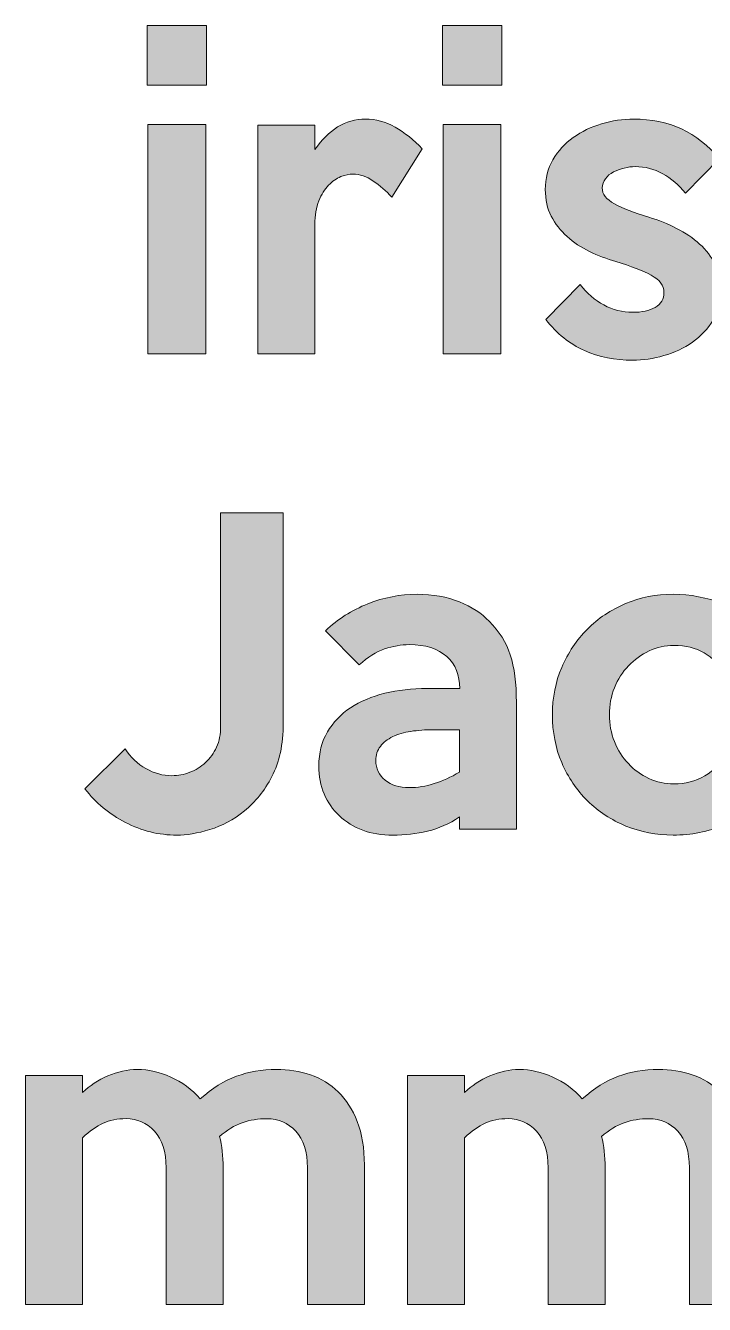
# Model space of a CAD drawing. Header units: inches. Extents: x -195 to 784, y 103 to 204.
# Drawn here: x 412.55 to 421.13, y 122.49 to 138.64 of the extents above; entities that cross this region are included whole.
import ezdxf

# ---------------------------------------------------------------- set-up
doc = ezdxf.new("R2010")
doc.units = ezdxf.units.IN
doc.header["$MEASUREMENT"] = 0
doc.layers.add('Layer 1', color=7, linetype='Continuous')

# ---------------------------------------------------------------- blocks, each defined once
blk = doc.blocks.new('block 13')
at = {"layer": 'Layer 1', "true_color": 0xffffff}
h = blk.add_hatch(color=7, dxfattribs=at)
h.dxf.hatch_style = 2
h.paths.add_polyline_path([(414.836, 137.888), (414.085, 137.888), (414.085, 138.638), (414.836, 138.638)])
h.paths.add_polyline_path([(414.826, 134.493), (414.096, 134.493), (414.096, 137.388), (414.826, 137.388)])
h = blk.add_hatch(color=7, dxfattribs=at)
h.dxf.hatch_style = 2
h.paths.add_polyline_path([(418.565, 137.888), (417.816, 137.888), (417.816, 138.638), (418.565, 138.638)])
h.paths.add_polyline_path([(418.556, 134.493), (417.826, 134.493), (417.826, 137.388), (418.556, 137.388)])
h = blk.add_hatch(color=7, dxfattribs=at)
h.dxf.hatch_style = 2
edge = h.paths.add_edge_path()
edge.add_spline(control_points=[(417.561, 137.083), (417.561, 137.083), (417.176, 136.473), (417.176, 136.473), (417.106, 136.55), (417.028, 136.618), (416.943, 136.676), (416.858, 136.734), (416.772, 136.763), (416.686, 136.763), (416.639, 136.763), (416.589, 136.753), (416.533, 136.731), (416.478, 136.709), (416.427, 136.673), (416.378, 136.623), (416.33, 136.573), (416.289, 136.507), (416.256, 136.425), (416.222, 136.344), (416.205, 136.243), (416.205, 136.123), (416.205, 136.123), (416.205, 134.493), (416.205, 134.493), (416.205, 134.493), (415.486, 134.493), (415.486, 134.493), (415.486, 134.493), (415.486, 137.383), (415.486, 137.383), (415.486, 137.383), (416.205, 137.383), (416.205, 137.383), (416.205, 137.383), (416.205, 137.073), (416.205, 137.073), (416.292, 137.196), (416.388, 137.291), (416.493, 137.358), (416.597, 137.425), (416.715, 137.458), (416.846, 137.458), (416.972, 137.458), (417.096, 137.424), (417.218, 137.356), (417.34, 137.287), (417.454, 137.196), (417.561, 137.083)], knot_values=[0, 0, 0, 0, 1, 1, 1, 2, 2, 2, 3, 3, 3, 4, 4, 4, 5, 5, 5, 6, 6, 6, 7, 7, 7, 8, 8, 8, 9, 9, 9, 10, 10, 10, 11, 11, 11, 12, 12, 12, 13, 13, 13, 14, 14, 14, 15, 15, 15, 16, 16, 16, 16], degree=3, periodic=1)
h = blk.add_hatch(color=7, dxfattribs=at)
h.dxf.hatch_style = 2
edge = h.paths.add_edge_path()
edge.add_spline(control_points=[(421.336, 135.303), (421.336, 135.16), (421.302, 135.032), (421.235, 134.921), (421.168, 134.809), (421.082, 134.716), (420.975, 134.641), (420.868, 134.565), (420.747, 134.509), (420.614, 134.471), (420.481, 134.433), (420.349, 134.414), (420.218, 134.414), (419.998, 134.414), (419.795, 134.454), (419.609, 134.536), (419.424, 134.618), (419.261, 134.749), (419.121, 134.929), (419.121, 134.929), (419.555, 135.368), (419.555, 135.368), (419.642, 135.258), (419.742, 135.172), (419.856, 135.111), (419.969, 135.049), (420.09, 135.018), (420.22, 135.018), (420.334, 135.018), (420.428, 135.039), (420.503, 135.081), (420.578, 135.123), (420.615, 135.185), (420.615, 135.269), (420.615, 135.355), (420.562, 135.428), (420.455, 135.486), (420.349, 135.544), (420.199, 135.602), (420.005, 135.659), (419.893, 135.692), (419.782, 135.734), (419.675, 135.786), (419.569, 135.837), (419.474, 135.901), (419.391, 135.976), (419.307, 136.051), (419.241, 136.136), (419.19, 136.233), (419.141, 136.329), (419.116, 136.441), (419.116, 136.568), (419.116, 136.708), (419.148, 136.834), (419.213, 136.945), (419.278, 137.057), (419.364, 137.15), (419.469, 137.225), (419.574, 137.3), (419.693, 137.358), (419.827, 137.398), (419.961, 137.438), (420.096, 137.458), (420.233, 137.458), (420.674, 137.458), (421.035, 137.291), (421.315, 136.958), (421.315, 136.958), (420.885, 136.523), (420.885, 136.523), (420.802, 136.626), (420.707, 136.708), (420.6, 136.768), (420.493, 136.828), (420.377, 136.858), (420.25, 136.858), (420.207, 136.858), (420.161, 136.852), (420.113, 136.84), (420.064, 136.829), (420.019, 136.812), (419.977, 136.79), (419.936, 136.768), (419.901, 136.74), (419.875, 136.705), (419.849, 136.67), (419.835, 136.631), (419.835, 136.588), (419.835, 136.511), (419.886, 136.444), (419.988, 136.388), (420.089, 136.331), (420.235, 136.275), (420.425, 136.218), (420.549, 136.181), (420.665, 136.135), (420.775, 136.078), (420.885, 136.021), (420.982, 135.956), (421.065, 135.88), (421.148, 135.806), (421.214, 135.721), (421.262, 135.625), (421.311, 135.531), (421.336, 135.423), (421.336, 135.303)], knot_values=[0, 0, 0, 0, 1, 1, 1, 2, 2, 2, 3, 3, 3, 4, 4, 4, 5, 5, 5, 6, 6, 6, 7, 7, 7, 8, 8, 8, 9, 9, 9, 10, 10, 10, 11, 11, 11, 12, 12, 12, 13, 13, 13, 14, 14, 14, 15, 15, 15, 16, 16, 16, 17, 17, 17, 18, 18, 18, 19, 19, 19, 20, 20, 20, 21, 21, 21, 22, 22, 22, 23, 23, 23, 24, 24, 24, 25, 25, 25, 26, 26, 26, 27, 27, 27, 28, 28, 28, 29, 29, 29, 30, 30, 30, 31, 31, 31, 32, 32, 32, 33, 33, 33, 34, 34, 34, 35, 35, 35, 35], degree=3, periodic=1)
at = {"layer": 'Layer 1', "lineweight": 0}
for points in [[(414.836, 137.888), (414.085, 137.888), (414.085, 138.638), (414.836, 138.638), (414.836, 137.888)], [(418.565, 137.888), (417.816, 137.888), (417.816, 138.638), (418.565, 138.638), (418.565, 137.888)], [(414.826, 134.493), (414.096, 134.493), (414.096, 137.388), (414.826, 137.388), (414.826, 134.493)], [(418.556, 134.493), (417.826, 134.493), (417.826, 137.388), (418.556, 137.388), (418.556, 134.493)]]:
    blk.add_lwpolyline(points, dxfattribs=at)
for points, knots in [([(417.561, 137.083), (417.561, 137.083), (417.176, 136.473), (417.176, 136.473), (417.106, 136.55), (417.028, 136.618), (416.943, 136.676), (416.858, 136.734), (416.772, 136.763), (416.686, 136.763), (416.639, 136.763), (416.589, 136.753), (416.533, 136.731), (416.478, 136.709), (416.427, 136.673), (416.378, 136.623), (416.33, 136.573), (416.289, 136.507), (416.256, 136.425), (416.222, 136.344), (416.205, 136.243), (416.205, 136.123), (416.205, 136.123), (416.205, 134.493), (416.205, 134.493), (416.205, 134.493), (415.486, 134.493), (415.486, 134.493), (415.486, 134.493), (415.486, 137.383), (415.486, 137.383), (415.486, 137.383), (416.205, 137.383), (416.205, 137.383), (416.205, 137.383), (416.205, 137.073), (416.205, 137.073), (416.292, 137.196), (416.388, 137.291), (416.493, 137.358), (416.597, 137.425), (416.715, 137.458), (416.846, 137.458), (416.972, 137.458), (417.096, 137.424), (417.218, 137.356), (417.34, 137.287), (417.454, 137.196), (417.561, 137.083)], [0, 0, 0, 0, 1, 1, 1, 2, 2, 2, 3, 3, 3, 4, 4, 4, 5, 5, 5, 6, 6, 6, 7, 7, 7, 8, 8, 8, 9, 9, 9, 10, 10, 10, 11, 11, 11, 12, 12, 12, 13, 13, 13, 14, 14, 14, 15, 15, 15, 16, 16, 16, 16]), ([(421.336, 135.303), (421.336, 135.16), (421.302, 135.032), (421.235, 134.921), (421.168, 134.809), (421.082, 134.716), (420.975, 134.641), (420.868, 134.565), (420.747, 134.509), (420.614, 134.471), (420.481, 134.433), (420.349, 134.414), (420.218, 134.414), (419.998, 134.414), (419.795, 134.454), (419.609, 134.536), (419.424, 134.618), (419.261, 134.749), (419.121, 134.929), (419.121, 134.929), (419.555, 135.368), (419.555, 135.368), (419.642, 135.258), (419.742, 135.172), (419.856, 135.111), (419.969, 135.049), (420.09, 135.018), (420.22, 135.018), (420.334, 135.018), (420.428, 135.039), (420.503, 135.081), (420.578, 135.123), (420.615, 135.185), (420.615, 135.269), (420.615, 135.355), (420.562, 135.428), (420.455, 135.486), (420.349, 135.544), (420.199, 135.602), (420.005, 135.659), (419.893, 135.692), (419.782, 135.734), (419.675, 135.786), (419.569, 135.837), (419.474, 135.901), (419.391, 135.976), (419.307, 136.051), (419.241, 136.136), (419.19, 136.233), (419.141, 136.329), (419.116, 136.441), (419.116, 136.568), (419.116, 136.708), (419.148, 136.834), (419.213, 136.945), (419.278, 137.057), (419.364, 137.15), (419.469, 137.225), (419.574, 137.3), (419.693, 137.358), (419.827, 137.398), (419.961, 137.438), (420.096, 137.458), (420.233, 137.458), (420.674, 137.458), (421.035, 137.291), (421.315, 136.958), (421.315, 136.958), (420.885, 136.523), (420.885, 136.523), (420.802, 136.626), (420.707, 136.708), (420.6, 136.768), (420.493, 136.828), (420.377, 136.858), (420.25, 136.858), (420.207, 136.858), (420.161, 136.852), (420.113, 136.84), (420.064, 136.829), (420.019, 136.812), (419.977, 136.79), (419.936, 136.768), (419.901, 136.74), (419.875, 136.705), (419.849, 136.67), (419.835, 136.631), (419.835, 136.588), (419.835, 136.511), (419.886, 136.444), (419.988, 136.388), (420.089, 136.331), (420.235, 136.275), (420.425, 136.218), (420.549, 136.181), (420.665, 136.135), (420.775, 136.078), (420.885, 136.021), (420.982, 135.956), (421.065, 135.88), (421.148, 135.806), (421.214, 135.721), (421.262, 135.625), (421.311, 135.531), (421.336, 135.423), (421.336, 135.303)], [0, 0, 0, 0, 1, 1, 1, 2, 2, 2, 3, 3, 3, 4, 4, 4, 5, 5, 5, 6, 6, 6, 7, 7, 7, 8, 8, 8, 9, 9, 9, 10, 10, 10, 11, 11, 11, 12, 12, 12, 13, 13, 13, 14, 14, 14, 15, 15, 15, 16, 16, 16, 17, 17, 17, 18, 18, 18, 19, 19, 19, 20, 20, 20, 21, 21, 21, 22, 22, 22, 23, 23, 23, 24, 24, 24, 25, 25, 25, 26, 26, 26, 27, 27, 27, 28, 28, 28, 29, 29, 29, 30, 30, 30, 31, 31, 31, 32, 32, 32, 33, 33, 33, 34, 34, 34, 35, 35, 35, 35])]:
    blk.add_open_spline(points, degree=3, knots=knots, dxfattribs=at)
blk = doc.blocks.new('block 14')
at = {"layer": 'Layer 1', "true_color": 0xffffff}
h = blk.add_hatch(color=7, dxfattribs=at)
h.dxf.hatch_style = 2
edge = h.paths.add_edge_path()
edge.add_spline(control_points=[(415.805, 129.833), (415.805, 129.563), (415.758, 129.338), (415.663, 129.158), (415.568, 128.978), (415.452, 128.833), (415.315, 128.723), (415.179, 128.613), (415.033, 128.535), (414.878, 128.488), (414.723, 128.441), (414.583, 128.418), (414.46, 128.418), (414.234, 128.418), (414.018, 128.471), (413.813, 128.578), (413.608, 128.685), (413.437, 128.826), (413.301, 129.003), (413.301, 129.003), (413.81, 129.508), (413.81, 129.508), (413.877, 129.401), (413.964, 129.318), (414.071, 129.258), (414.177, 129.198), (414.287, 129.168), (414.4, 129.168), (414.477, 129.168), (414.552, 129.182), (414.626, 129.211), (414.699, 129.239), (414.765, 129.28), (414.823, 129.333), (414.881, 129.387), (414.928, 129.452), (414.963, 129.528), (414.998, 129.605), (415.015, 129.693), (415.015, 129.793), (415.015, 129.793), (415.015, 132.488), (415.015, 132.488), (415.015, 132.488), (415.805, 132.488), (415.805, 132.488), (415.805, 132.488), (415.805, 129.833), (415.805, 129.833), (415.805, 129.833), (415.805, 129.833), (415.805, 129.833)], knot_values=[0, 0, 0, 0, 1, 1, 1, 2, 2, 2, 3, 3, 3, 4, 4, 4, 5, 5, 5, 6, 6, 6, 7, 7, 7, 8, 8, 8, 9, 9, 9, 10, 10, 10, 11, 11, 11, 12, 12, 12, 13, 13, 13, 14, 14, 14, 15, 15, 15, 16, 16, 16, 17, 17, 17, 17], degree=3, periodic=1)
h = blk.add_hatch(color=7, dxfattribs=at)
h.dxf.hatch_style = 2
edge = h.paths.add_edge_path()
edge.add_spline(control_points=[(418.75, 128.493), (418.75, 128.493), (418.03, 128.493), (418.03, 128.493), (418.03, 128.493), (418.03, 128.648), (418.03, 128.648), (417.904, 128.561), (417.77, 128.501), (417.628, 128.467), (417.486, 128.434), (417.34, 128.417), (417.19, 128.417), (417.05, 128.417), (416.923, 128.438), (416.81, 128.48), (416.697, 128.522), (416.599, 128.582), (416.515, 128.66), (416.432, 128.738), (416.368, 128.831), (416.323, 128.938), (416.278, 129.044), (416.255, 129.163), (416.255, 129.292), (416.255, 129.456), (416.292, 129.598), (416.363, 129.72), (416.435, 129.842), (416.532, 129.943), (416.655, 130.025), (416.779, 130.106), (416.923, 130.167), (417.088, 130.208), (417.253, 130.247), (417.431, 130.268), (417.621, 130.268), (417.621, 130.268), (418.036, 130.268), (418.036, 130.268), (418.036, 130.438), (417.981, 130.573), (417.87, 130.672), (417.761, 130.772), (417.602, 130.823), (417.396, 130.823), (417.296, 130.823), (417.192, 130.804), (417.086, 130.768), (416.979, 130.731), (416.872, 130.665), (416.766, 130.568), (416.766, 130.568), (416.341, 130.998), (416.341, 130.998), (416.494, 131.144), (416.672, 131.258), (416.874, 131.338), (417.075, 131.418), (417.282, 131.458), (417.496, 131.458), (417.696, 131.458), (417.874, 131.426), (418.03, 131.363), (418.186, 131.299), (418.312, 131.218), (418.408, 131.118), (418.534, 130.991), (418.623, 130.85), (418.674, 130.693), (418.725, 130.536), (418.751, 130.336), (418.751, 130.093), (418.751, 130.093), (418.751, 128.493), (418.751, 128.493), (418.751, 128.493), (418.75, 128.493), (418.75, 128.493)], knot_values=[0, 0, 0, 0, 1, 1, 1, 2, 2, 2, 3, 3, 3, 4, 4, 4, 5, 5, 5, 6, 6, 6, 7, 7, 7, 8, 8, 8, 9, 9, 9, 10, 10, 10, 11, 11, 11, 12, 12, 12, 13, 13, 13, 14, 14, 14, 15, 15, 15, 16, 16, 16, 17, 17, 17, 18, 18, 18, 19, 19, 19, 20, 20, 20, 21, 21, 21, 22, 22, 22, 23, 23, 23, 24, 24, 24, 25, 25, 25, 26, 26, 26, 26], degree=3, periodic=1)
edge = h.paths.add_edge_path()
edge.add_spline(control_points=[(418.03, 129.213), (418.03, 129.213), (418.03, 129.748), (418.03, 129.748), (418.03, 129.748), (417.701, 129.748), (417.701, 129.748), (417.6, 129.748), (417.506, 129.741), (417.418, 129.728), (417.329, 129.714), (417.252, 129.692), (417.188, 129.661), (417.123, 129.629), (417.071, 129.588), (417.033, 129.538), (416.994, 129.488), (416.975, 129.428), (416.975, 129.358), (416.975, 129.258), (417.014, 129.176), (417.093, 129.113), (417.171, 129.049), (417.272, 129.018), (417.395, 129.018), (417.502, 129.018), (417.608, 129.034), (417.713, 129.068), (417.818, 129.101), (417.924, 129.15), (418.03, 129.213)], knot_values=[0, 0, 0, 0, 1, 1, 1, 2, 2, 2, 3, 3, 3, 4, 4, 4, 5, 5, 5, 6, 6, 6, 7, 7, 7, 8, 8, 8, 9, 9, 9, 10, 10, 10, 10], degree=3, periodic=1)
h = blk.add_hatch(color=7, dxfattribs=at)
h.dxf.hatch_style = 2
edge = h.paths.add_edge_path()
edge.add_spline(control_points=[(421.911, 128.928), (421.764, 128.761), (421.587, 128.635), (421.38, 128.548), (421.174, 128.461), (420.957, 128.418), (420.73, 128.418), (420.52, 128.418), (420.322, 128.457), (420.135, 128.533), (419.949, 128.61), (419.787, 128.716), (419.649, 128.85), (419.512, 128.986), (419.404, 129.146), (419.324, 129.333), (419.244, 129.519), (419.205, 129.721), (419.205, 129.938), (419.205, 130.151), (419.244, 130.35), (419.324, 130.535), (419.404, 130.72), (419.511, 130.881), (419.647, 131.018), (419.782, 131.154), (419.944, 131.262), (420.13, 131.34), (420.316, 131.419), (420.517, 131.458), (420.73, 131.458), (420.949, 131.458), (421.159, 131.418), (421.357, 131.338), (421.556, 131.257), (421.728, 131.136), (421.875, 130.973), (421.875, 130.973), (421.39, 130.478), (421.39, 130.478), (421.317, 130.574), (421.227, 130.655), (421.122, 130.718), (421.017, 130.781), (420.889, 130.813), (420.74, 130.813), (420.63, 130.813), (420.526, 130.79), (420.427, 130.743), (420.329, 130.696), (420.242, 130.634), (420.167, 130.556), (420.092, 130.477), (420.033, 130.385), (419.99, 130.278), (419.946, 130.171), (419.925, 130.059), (419.925, 129.938), (419.925, 129.818), (419.946, 129.705), (419.99, 129.598), (420.033, 129.491), (420.091, 129.399), (420.165, 129.321), (420.238, 129.242), (420.324, 129.18), (420.425, 129.134), (420.524, 129.086), (420.63, 129.064), (420.74, 129.064), (420.883, 129.064), (421.013, 129.098), (421.13, 129.166), (421.246, 129.234), (421.339, 129.321), (421.41, 129.428), (421.41, 129.428), (421.911, 128.928), (421.911, 128.928)], knot_values=[0, 0, 0, 0, 1, 1, 1, 2, 2, 2, 3, 3, 3, 4, 4, 4, 5, 5, 5, 6, 6, 6, 7, 7, 7, 8, 8, 8, 9, 9, 9, 10, 10, 10, 11, 11, 11, 12, 12, 12, 13, 13, 13, 14, 14, 14, 15, 15, 15, 16, 16, 16, 17, 17, 17, 18, 18, 18, 19, 19, 19, 20, 20, 20, 21, 21, 21, 22, 22, 22, 23, 23, 23, 24, 24, 24, 25, 25, 25, 26, 26, 26, 26], degree=3, periodic=1)
at = {"layer": 'Layer 1', "lineweight": 0}
for points, knots in [([(415.805, 129.833), (415.805, 129.563), (415.758, 129.338), (415.663, 129.158), (415.568, 128.978), (415.452, 128.833), (415.315, 128.723), (415.179, 128.613), (415.033, 128.535), (414.878, 128.488), (414.723, 128.441), (414.583, 128.418), (414.46, 128.418), (414.234, 128.418), (414.018, 128.471), (413.813, 128.578), (413.608, 128.685), (413.437, 128.826), (413.301, 129.003), (413.301, 129.003), (413.81, 129.508), (413.81, 129.508), (413.877, 129.401), (413.964, 129.318), (414.071, 129.258), (414.177, 129.198), (414.287, 129.168), (414.4, 129.168), (414.477, 129.168), (414.552, 129.182), (414.626, 129.211), (414.699, 129.239), (414.765, 129.28), (414.823, 129.333), (414.881, 129.387), (414.928, 129.452), (414.963, 129.528), (414.998, 129.605), (415.015, 129.693), (415.015, 129.793), (415.015, 129.793), (415.015, 132.488), (415.015, 132.488), (415.015, 132.488), (415.805, 132.488), (415.805, 132.488), (415.805, 132.488), (415.805, 129.833), (415.805, 129.833), (415.805, 129.833), (415.805, 129.833), (415.805, 129.833)], [0, 0, 0, 0, 1, 1, 1, 2, 2, 2, 3, 3, 3, 4, 4, 4, 5, 5, 5, 6, 6, 6, 7, 7, 7, 8, 8, 8, 9, 9, 9, 10, 10, 10, 11, 11, 11, 12, 12, 12, 13, 13, 13, 14, 14, 14, 15, 15, 15, 16, 16, 16, 17, 17, 17, 17]), ([(418.75, 128.493), (418.75, 128.493), (418.03, 128.493), (418.03, 128.493), (418.03, 128.493), (418.03, 128.648), (418.03, 128.648), (417.904, 128.561), (417.77, 128.501), (417.628, 128.467), (417.486, 128.434), (417.34, 128.417), (417.19, 128.417), (417.05, 128.417), (416.923, 128.438), (416.81, 128.48), (416.697, 128.522), (416.599, 128.582), (416.515, 128.66), (416.432, 128.738), (416.368, 128.831), (416.323, 128.938), (416.278, 129.044), (416.255, 129.163), (416.255, 129.292), (416.255, 129.456), (416.292, 129.598), (416.363, 129.72), (416.435, 129.842), (416.532, 129.943), (416.655, 130.025), (416.779, 130.106), (416.923, 130.167), (417.088, 130.208), (417.253, 130.247), (417.431, 130.268), (417.621, 130.268), (417.621, 130.268), (418.036, 130.268), (418.036, 130.268), (418.036, 130.438), (417.981, 130.573), (417.87, 130.672), (417.761, 130.772), (417.602, 130.823), (417.396, 130.823), (417.296, 130.823), (417.192, 130.804), (417.086, 130.768), (416.979, 130.731), (416.872, 130.665), (416.766, 130.568), (416.766, 130.568), (416.341, 130.998), (416.341, 130.998), (416.494, 131.144), (416.672, 131.258), (416.874, 131.338), (417.075, 131.418), (417.282, 131.458), (417.496, 131.458), (417.696, 131.458), (417.874, 131.426), (418.03, 131.363), (418.186, 131.299), (418.312, 131.218), (418.408, 131.118), (418.534, 130.991), (418.623, 130.85), (418.674, 130.693), (418.725, 130.536), (418.751, 130.336), (418.751, 130.093), (418.751, 130.093), (418.751, 128.493), (418.751, 128.493), (418.751, 128.493), (418.75, 128.493), (418.75, 128.493)], [0, 0, 0, 0, 1, 1, 1, 2, 2, 2, 3, 3, 3, 4, 4, 4, 5, 5, 5, 6, 6, 6, 7, 7, 7, 8, 8, 8, 9, 9, 9, 10, 10, 10, 11, 11, 11, 12, 12, 12, 13, 13, 13, 14, 14, 14, 15, 15, 15, 16, 16, 16, 17, 17, 17, 18, 18, 18, 19, 19, 19, 20, 20, 20, 21, 21, 21, 22, 22, 22, 23, 23, 23, 24, 24, 24, 25, 25, 25, 26, 26, 26, 26]), ([(421.911, 128.928), (421.764, 128.761), (421.587, 128.635), (421.38, 128.548), (421.174, 128.461), (420.957, 128.418), (420.73, 128.418), (420.52, 128.418), (420.322, 128.457), (420.135, 128.533), (419.949, 128.61), (419.787, 128.716), (419.649, 128.85), (419.512, 128.986), (419.404, 129.146), (419.324, 129.333), (419.244, 129.519), (419.205, 129.721), (419.205, 129.938), (419.205, 130.151), (419.244, 130.35), (419.324, 130.535), (419.404, 130.72), (419.511, 130.881), (419.647, 131.018), (419.782, 131.154), (419.944, 131.262), (420.13, 131.34), (420.316, 131.419), (420.517, 131.458), (420.73, 131.458), (420.949, 131.458), (421.159, 131.418), (421.357, 131.338), (421.556, 131.257), (421.728, 131.136), (421.875, 130.973), (421.875, 130.973), (421.39, 130.478), (421.39, 130.478), (421.317, 130.574), (421.227, 130.655), (421.122, 130.718), (421.017, 130.781), (420.889, 130.813), (420.74, 130.813), (420.63, 130.813), (420.526, 130.79), (420.427, 130.743), (420.329, 130.696), (420.242, 130.634), (420.167, 130.556), (420.092, 130.477), (420.033, 130.385), (419.99, 130.278), (419.946, 130.171), (419.925, 130.059), (419.925, 129.938), (419.925, 129.818), (419.946, 129.705), (419.99, 129.598), (420.033, 129.491), (420.091, 129.399), (420.165, 129.321), (420.238, 129.242), (420.324, 129.18), (420.425, 129.134), (420.524, 129.086), (420.63, 129.064), (420.74, 129.064), (420.883, 129.064), (421.013, 129.098), (421.13, 129.166), (421.246, 129.234), (421.339, 129.321), (421.41, 129.428), (421.41, 129.428), (421.911, 128.928), (421.911, 128.928)], [0, 0, 0, 0, 1, 1, 1, 2, 2, 2, 3, 3, 3, 4, 4, 4, 5, 5, 5, 6, 6, 6, 7, 7, 7, 8, 8, 8, 9, 9, 9, 10, 10, 10, 11, 11, 11, 12, 12, 12, 13, 13, 13, 14, 14, 14, 15, 15, 15, 16, 16, 16, 17, 17, 17, 18, 18, 18, 19, 19, 19, 20, 20, 20, 21, 21, 21, 22, 22, 22, 23, 23, 23, 24, 24, 24, 25, 25, 25, 26, 26, 26, 26]), ([(418.03, 129.213), (418.03, 129.213), (418.03, 129.748), (418.03, 129.748), (418.03, 129.748), (417.701, 129.748), (417.701, 129.748), (417.6, 129.748), (417.506, 129.741), (417.418, 129.728), (417.329, 129.714), (417.252, 129.692), (417.188, 129.661), (417.123, 129.629), (417.071, 129.588), (417.033, 129.538), (416.994, 129.488), (416.975, 129.428), (416.975, 129.358), (416.975, 129.258), (417.014, 129.176), (417.093, 129.113), (417.171, 129.049), (417.272, 129.018), (417.395, 129.018), (417.502, 129.018), (417.608, 129.034), (417.713, 129.068), (417.818, 129.101), (417.924, 129.15), (418.03, 129.213)], [0, 0, 0, 0, 1, 1, 1, 2, 2, 2, 3, 3, 3, 4, 4, 4, 5, 5, 5, 6, 6, 6, 7, 7, 7, 8, 8, 8, 9, 9, 9, 10, 10, 10, 10])]:
    blk.add_open_spline(points, degree=3, knots=knots, dxfattribs=at)
blk = doc.blocks.new('block 15')
at = {"layer": 'Layer 1', "true_color": 0xffffff}
h = blk.add_hatch(color=7, dxfattribs=at)
h.dxf.hatch_style = 2
edge = h.paths.add_edge_path()
edge.add_spline(control_points=[(416.83, 122.493), (416.83, 122.493), (416.111, 122.493), (416.111, 122.493), (416.111, 122.493), (416.111, 124.218), (416.111, 124.218), (416.111, 124.421), (416.061, 124.576), (415.963, 124.681), (415.865, 124.786), (415.744, 124.838), (415.601, 124.838), (415.491, 124.838), (415.387, 124.821), (415.288, 124.786), (415.19, 124.751), (415.094, 124.694), (415.001, 124.614), (415.031, 124.497), (415.046, 124.365), (415.046, 124.218), (415.046, 124.218), (415.046, 122.493), (415.046, 122.493), (415.046, 122.493), (414.326, 122.493), (414.326, 122.493), (414.326, 122.493), (414.326, 124.218), (414.326, 124.218), (414.326, 124.422), (414.276, 124.576), (414.178, 124.681), (414.08, 124.786), (413.961, 124.839), (413.821, 124.839), (413.71, 124.839), (413.614, 124.819), (413.531, 124.781), (413.447, 124.743), (413.361, 124.682), (413.271, 124.598), (413.271, 124.598), (413.271, 122.493), (413.271, 122.493), (413.271, 122.493), (412.551, 122.493), (412.551, 122.493), (412.551, 122.493), (412.551, 125.384), (412.551, 125.384), (412.551, 125.384), (413.271, 125.384), (413.271, 125.384), (413.271, 125.384), (413.272, 125.169), (413.272, 125.169), (413.362, 125.255), (413.468, 125.325), (413.589, 125.378), (413.711, 125.432), (413.835, 125.459), (413.963, 125.459), (414.103, 125.459), (414.244, 125.427), (414.385, 125.364), (414.527, 125.3), (414.652, 125.209), (414.758, 125.088), (414.909, 125.222), (415.06, 125.317), (415.214, 125.374), (415.368, 125.43), (415.536, 125.459), (415.72, 125.459), (415.87, 125.459), (416.013, 125.436), (416.148, 125.391), (416.283, 125.346), (416.401, 125.275), (416.501, 125.176), (416.6, 125.078), (416.681, 124.953), (416.741, 124.801), (416.801, 124.65), (416.831, 124.467), (416.831, 124.254), (416.831, 124.254), (416.831, 122.493), (416.831, 122.493), (416.831, 122.493), (416.83, 122.493), (416.83, 122.493)], knot_values=[0, 0, 0, 0, 1, 1, 1, 2, 2, 2, 3, 3, 3, 4, 4, 4, 5, 5, 5, 6, 6, 6, 7, 7, 7, 8, 8, 8, 9, 9, 9, 10, 10, 10, 11, 11, 11, 12, 12, 12, 13, 13, 13, 14, 14, 14, 15, 15, 15, 16, 16, 16, 17, 17, 17, 18, 18, 18, 19, 19, 19, 20, 20, 20, 21, 21, 21, 22, 22, 22, 23, 23, 23, 24, 24, 24, 25, 25, 25, 26, 26, 26, 27, 27, 27, 28, 28, 28, 29, 29, 29, 30, 30, 30, 31, 31, 31, 31], degree=3, periodic=1)
h = blk.add_hatch(color=7, dxfattribs=at)
h.dxf.hatch_style = 2
edge = h.paths.add_edge_path()
edge.add_spline(control_points=[(421.656, 122.493), (421.656, 122.493), (420.936, 122.493), (420.936, 122.493), (420.936, 122.493), (420.936, 124.218), (420.936, 124.218), (420.936, 124.421), (420.886, 124.576), (420.788, 124.681), (420.69, 124.786), (420.569, 124.838), (420.426, 124.838), (420.315, 124.838), (420.211, 124.821), (420.113, 124.786), (420.015, 124.751), (419.919, 124.694), (419.826, 124.614), (419.856, 124.497), (419.871, 124.365), (419.871, 124.218), (419.871, 124.218), (419.871, 122.493), (419.871, 122.493), (419.871, 122.493), (419.151, 122.493), (419.151, 122.493), (419.151, 122.493), (419.151, 124.218), (419.151, 124.218), (419.151, 124.422), (419.101, 124.576), (419.004, 124.681), (418.905, 124.786), (418.786, 124.839), (418.646, 124.839), (418.536, 124.839), (418.439, 124.819), (418.356, 124.781), (418.272, 124.743), (418.186, 124.682), (418.095, 124.598), (418.095, 124.598), (418.095, 122.493), (418.095, 122.493), (418.095, 122.493), (417.376, 122.493), (417.376, 122.493), (417.376, 122.493), (417.376, 125.384), (417.376, 125.384), (417.376, 125.384), (418.095, 125.384), (418.095, 125.384), (418.095, 125.384), (418.097, 125.169), (418.097, 125.169), (418.187, 125.255), (418.293, 125.325), (418.414, 125.378), (418.536, 125.432), (418.66, 125.459), (418.787, 125.459), (418.927, 125.459), (419.069, 125.427), (419.21, 125.364), (419.352, 125.3), (419.476, 125.209), (419.583, 125.088), (419.734, 125.222), (419.885, 125.317), (420.039, 125.374), (420.192, 125.43), (420.361, 125.459), (420.545, 125.459), (420.695, 125.459), (420.837, 125.436), (420.973, 125.391), (421.108, 125.346), (421.226, 125.275), (421.326, 125.176), (421.426, 125.078), (421.506, 124.953), (421.566, 124.801), (421.626, 124.65), (421.656, 124.467), (421.656, 124.254), (421.656, 124.254), (421.656, 122.493), (421.656, 122.493), (421.656, 122.493), (421.656, 122.493), (421.656, 122.493)], knot_values=[0, 0, 0, 0, 1, 1, 1, 2, 2, 2, 3, 3, 3, 4, 4, 4, 5, 5, 5, 6, 6, 6, 7, 7, 7, 8, 8, 8, 9, 9, 9, 10, 10, 10, 11, 11, 11, 12, 12, 12, 13, 13, 13, 14, 14, 14, 15, 15, 15, 16, 16, 16, 17, 17, 17, 18, 18, 18, 19, 19, 19, 20, 20, 20, 21, 21, 21, 22, 22, 22, 23, 23, 23, 24, 24, 24, 25, 25, 25, 26, 26, 26, 27, 27, 27, 28, 28, 28, 29, 29, 29, 30, 30, 30, 31, 31, 31, 31], degree=3, periodic=1)
at = {"layer": 'Layer 1', "lineweight": 0}
for points in [[(416.83, 122.493), (416.83, 122.493), (416.111, 122.493), (416.111, 122.493), (416.111, 122.493), (416.111, 124.218), (416.111, 124.218), (416.111, 124.421), (416.061, 124.576), (415.963, 124.681), (415.865, 124.786), (415.744, 124.838), (415.601, 124.838), (415.491, 124.838), (415.387, 124.821), (415.288, 124.786), (415.19, 124.751), (415.094, 124.694), (415.001, 124.614), (415.031, 124.497), (415.046, 124.365), (415.046, 124.218), (415.046, 124.218), (415.046, 122.493), (415.046, 122.493), (415.046, 122.493), (414.326, 122.493), (414.326, 122.493), (414.326, 122.493), (414.326, 124.218), (414.326, 124.218), (414.326, 124.422), (414.276, 124.576), (414.178, 124.681), (414.08, 124.786), (413.961, 124.839), (413.821, 124.839), (413.71, 124.839), (413.614, 124.819), (413.531, 124.781), (413.447, 124.743), (413.361, 124.682), (413.271, 124.598), (413.271, 124.598), (413.271, 122.493), (413.271, 122.493), (413.271, 122.493), (412.551, 122.493), (412.551, 122.493), (412.551, 122.493), (412.551, 125.384), (412.551, 125.384), (412.551, 125.384), (413.271, 125.384), (413.271, 125.384), (413.271, 125.384), (413.272, 125.169), (413.272, 125.169), (413.362, 125.255), (413.468, 125.325), (413.589, 125.378), (413.711, 125.432), (413.835, 125.459), (413.963, 125.459), (414.103, 125.459), (414.244, 125.427), (414.385, 125.364), (414.527, 125.3), (414.652, 125.209), (414.758, 125.088), (414.909, 125.222), (415.06, 125.317), (415.214, 125.374), (415.368, 125.43), (415.536, 125.459), (415.72, 125.459), (415.87, 125.459), (416.013, 125.436), (416.148, 125.391), (416.283, 125.346), (416.401, 125.275), (416.501, 125.176), (416.6, 125.078), (416.681, 124.953), (416.741, 124.801), (416.801, 124.65), (416.831, 124.467), (416.831, 124.254), (416.831, 124.254), (416.831, 122.493), (416.831, 122.493), (416.831, 122.493), (416.83, 122.493), (416.83, 122.493)], [(421.656, 122.493), (421.656, 122.493), (420.936, 122.493), (420.936, 122.493), (420.936, 122.493), (420.936, 124.218), (420.936, 124.218), (420.936, 124.421), (420.886, 124.576), (420.788, 124.681), (420.69, 124.786), (420.569, 124.838), (420.426, 124.838), (420.315, 124.838), (420.211, 124.821), (420.113, 124.786), (420.015, 124.751), (419.919, 124.694), (419.826, 124.614), (419.856, 124.497), (419.871, 124.365), (419.871, 124.218), (419.871, 124.218), (419.871, 122.493), (419.871, 122.493), (419.871, 122.493), (419.151, 122.493), (419.151, 122.493), (419.151, 122.493), (419.151, 124.218), (419.151, 124.218), (419.151, 124.422), (419.101, 124.576), (419.004, 124.681), (418.905, 124.786), (418.786, 124.839), (418.646, 124.839), (418.536, 124.839), (418.439, 124.819), (418.356, 124.781), (418.272, 124.743), (418.186, 124.682), (418.095, 124.598), (418.095, 124.598), (418.095, 122.493), (418.095, 122.493), (418.095, 122.493), (417.376, 122.493), (417.376, 122.493), (417.376, 122.493), (417.376, 125.384), (417.376, 125.384), (417.376, 125.384), (418.095, 125.384), (418.095, 125.384), (418.095, 125.384), (418.097, 125.169), (418.097, 125.169), (418.187, 125.255), (418.293, 125.325), (418.414, 125.378), (418.536, 125.432), (418.66, 125.459), (418.787, 125.459), (418.927, 125.459), (419.069, 125.427), (419.21, 125.364), (419.352, 125.3), (419.476, 125.209), (419.583, 125.088), (419.734, 125.222), (419.885, 125.317), (420.039, 125.374), (420.192, 125.43), (420.361, 125.459), (420.545, 125.459), (420.695, 125.459), (420.837, 125.436), (420.973, 125.391), (421.108, 125.346), (421.226, 125.275), (421.326, 125.176), (421.426, 125.078), (421.506, 124.953), (421.566, 124.801), (421.626, 124.65), (421.656, 124.467), (421.656, 124.254), (421.656, 124.254), (421.656, 122.493), (421.656, 122.493), (421.656, 122.493), (421.656, 122.493), (421.656, 122.493)]]:
    blk.add_open_spline(points, degree=3, knots=[0, 0, 0, 0, 1, 1, 1, 2, 2, 2, 3, 3, 3, 4, 4, 4, 5, 5, 5, 6, 6, 6, 7, 7, 7, 8, 8, 8, 9, 9, 9, 10, 10, 10, 11, 11, 11, 12, 12, 12, 13, 13, 13, 14, 14, 14, 15, 15, 15, 16, 16, 16, 17, 17, 17, 18, 18, 18, 19, 19, 19, 20, 20, 20, 21, 21, 21, 22, 22, 22, 23, 23, 23, 24, 24, 24, 25, 25, 25, 26, 26, 26, 27, 27, 27, 28, 28, 28, 29, 29, 29, 30, 30, 30, 31, 31, 31, 31], dxfattribs=at)
blk = doc.blocks.new('block 11')
at = {"layer": 'Layer 1'}
for name in ['block 13', 'block 14', 'block 15']:
    blk.add_blockref(name, (0, 0), dxfattribs=at)
blk = doc.blocks.new('block 5')
at = {"layer": 'Layer 1'}
blk.add_blockref('block 11', (0, 0), dxfattribs=at)

msp = doc.modelspace()

# ---------------------------------------------------------------- block references
at = {"layer": 'Layer 1'}
msp.add_blockref('block 5', (0, 0), dxfattribs=at)

doc.saveas('drawing.dxf')
